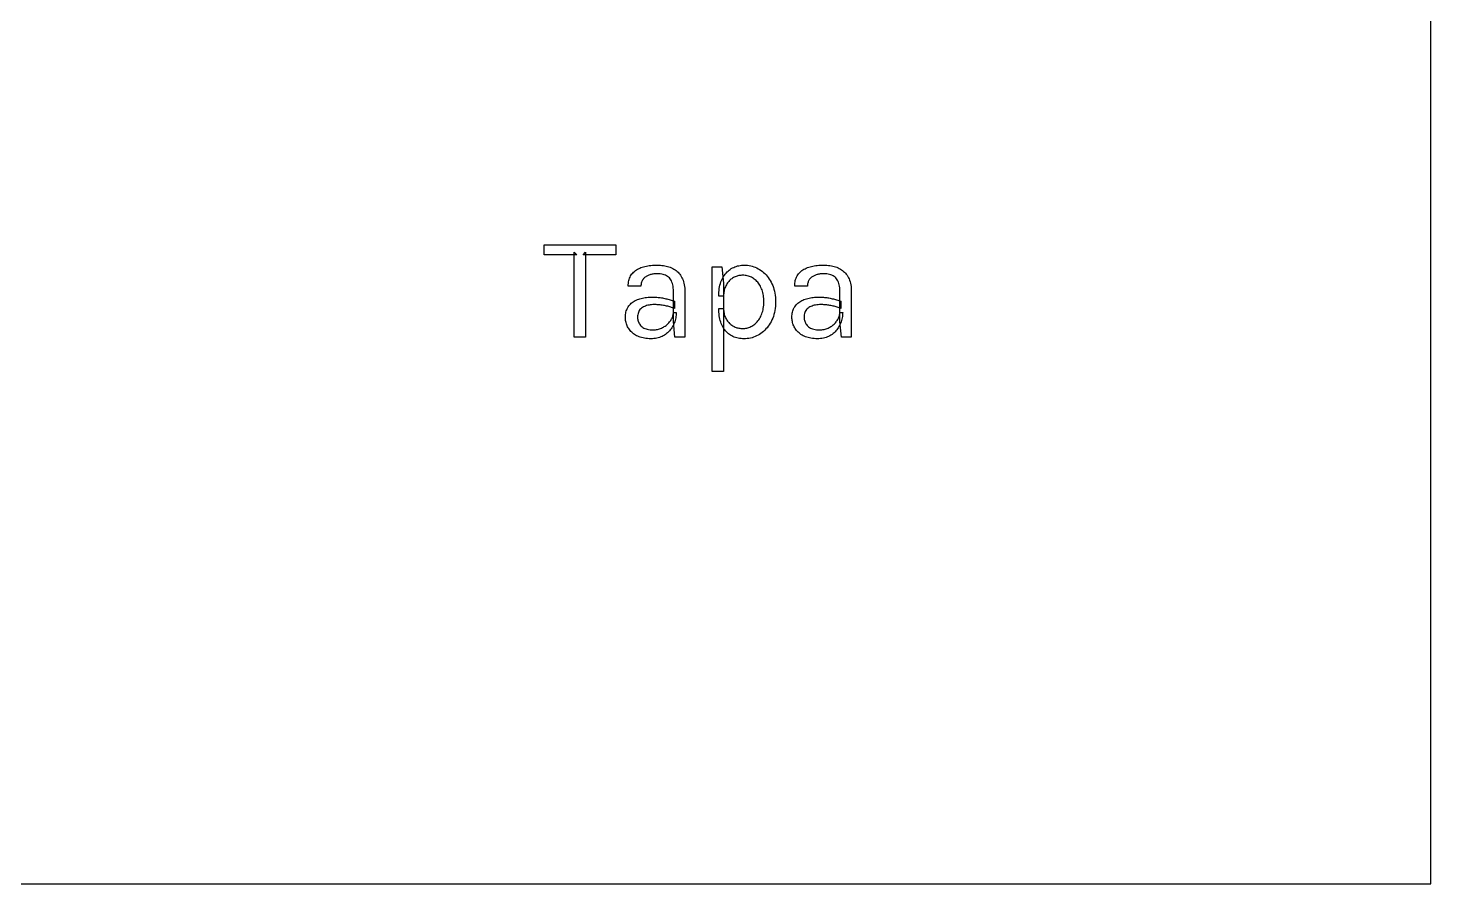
# Model space of a CAD drawing. Header units: millimetres. Extents: x 0 to 253, y 0 to 243.
# Drawn here: x 126.2 to 241, y 103 to 173 of the extents above; entities that cross this region are included whole.
import ezdxf

# ---------------------------------------------------------------- set-up
doc = ezdxf.new("R2010")
doc.units = ezdxf.units.MM
doc.layers.get('0').update_dxf_attribs({"linetype": 'CONTINUOUS'})

msp = doc.modelspace()

# ---------------------------------------------------------------- linework, layer by layer
for p, q in [((241, 103), (241, 197)), ((168.456, 154.464), (168.456, 155.268)), ((168.456, 155.268), (174.324, 155.268)), ((174.324, 155.268), (174.324, 154.464)), ((171.126, 154.464), (168.456, 154.464)), ((170.916, 147.732), (170.916, 154.68)), ((170.916, 154.68), (171.126, 154.464)), ((171.126, 154.464), (171.126, 154.464)), ((171.642, 154.464), (171.852, 154.68)), ((174.324, 154.464), (171.642, 154.464)), ((171.852, 154.68), (171.852, 147.732)), ((175.448, 152.545), (175.488, 152.639)), ((175.488, 152.639), (175.534, 152.727)), ((175.534, 152.727), (175.586, 152.81)), ((175.586, 152.81), (175.644, 152.889)), ((175.644, 152.889), (175.708, 152.963)), ((175.708, 152.963), (175.776, 153.033)), ((175.776, 153.033), (175.848, 153.099)), ((175.848, 153.099), (175.926, 153.16)), ((175.926, 153.16), (176.008, 153.218)), ((176.008, 153.218), (176.094, 153.271)), ((176.094, 153.271), (176.186, 153.32)), ((176.186, 153.32), (176.281, 153.364)), ((176.281, 153.364), (176.382, 153.405)), ((176.382, 153.405), (176.487, 153.441)), ((176.487, 153.441), (176.596, 153.473)), ((176.596, 153.473), (176.708, 153.503)), ((176.721, 152.624), (176.677, 152.587)), ((176.708, 153.503), (176.823, 153.528)), ((176.768, 152.659), (176.721, 152.624)), ((176.817, 152.691), (176.768, 152.659)), ((176.869, 152.721), (176.817, 152.691)), ((176.823, 153.528), (176.941, 153.55)), ((176.923, 152.748), (176.869, 152.721)), ((176.98, 152.773), (176.923, 152.748)), ((176.941, 153.55), (177.062, 153.569)), ((177.039, 152.796), (176.98, 152.773)), ((177.1, 152.817), (177.039, 152.796)), ((177.062, 153.569), (177.186, 153.585)), ((177.163, 152.835), (177.1, 152.817)), ((177.227, 152.851), (177.163, 152.835)), ((177.186, 153.585), (177.314, 153.597)), ((177.292, 152.865), (177.227, 152.851)), ((177.359, 152.877), (177.292, 152.865)), ((177.314, 153.597), (177.444, 153.605)), ((177.427, 152.887), (177.359, 152.877)), ((177.497, 152.894), (177.427, 152.887)), ((177.444, 153.605), (177.578, 153.61)), ((177.568, 152.9), (177.497, 152.894)), ((177.64, 152.903), (177.568, 152.9)), ((177.578, 153.61), (177.714, 153.612)), ((177.714, 152.904), (177.64, 152.903)), ((177.714, 153.612), (177.714, 153.612)), ((177.714, 153.612), (177.845, 153.61)), ((177.843, 152.901), (177.714, 152.904)), ((177.714, 152.904), (177.714, 152.904)), ((177.965, 152.89), (177.843, 152.901)), ((177.845, 153.61), (177.972, 153.603)), ((178.08, 152.873), (177.965, 152.89)), ((177.972, 153.603), (178.096, 153.592)), ((178.189, 152.85), (178.08, 152.873)), ((178.096, 153.592), (178.218, 153.576)), ((178.292, 152.819), (178.189, 152.85)), ((178.218, 153.576), (178.337, 153.556)), ((178.387, 152.782), (178.292, 152.819)), ((178.337, 153.556), (178.452, 153.532)), ((178.476, 152.738), (178.387, 152.782)), ((178.452, 153.532), (178.565, 153.503)), ((178.559, 152.687), (178.476, 152.738)), ((178.635, 152.629), (178.559, 152.687)), ((178.565, 153.503), (178.674, 153.47)), ((178.704, 152.565), (178.635, 152.629)), ((178.674, 153.47), (178.78, 153.432)), ((178.78, 153.432), (178.884, 153.39)), ((178.884, 153.39), (178.984, 153.343)), ((178.984, 153.343), (179.079, 153.291)), ((179.079, 153.291), (179.17, 153.233)), ((179.17, 153.233), (179.256, 153.171)), ((179.256, 153.171), (179.339, 153.103)), ((179.339, 153.103), (179.416, 153.03)), ((179.416, 153.03), (179.489, 152.951)), ((179.489, 152.951), (179.558, 152.868)), ((179.558, 152.868), (179.622, 152.779)), ((179.622, 152.779), (179.682, 152.685)), ((179.682, 152.685), (179.737, 152.585)), ((182.208, 144.912), (182.208, 153.468)), ((182.208, 153.468), (182.988, 153.468)), ((182.988, 153.468), (183.144, 152.124)), ((183.081, 152.58), (183.142, 152.685)), ((183.142, 152.685), (183.207, 152.784)), ((183.207, 152.784), (183.276, 152.878)), ((183.276, 152.878), (183.35, 152.966)), ((183.35, 152.966), (183.426, 153.049)), ((183.426, 153.049), (183.507, 153.126)), ((183.507, 153.126), (183.592, 153.198)), ((183.592, 153.198), (183.681, 153.264)), ((183.681, 153.264), (183.774, 153.324)), ((183.774, 153.324), (183.87, 153.379)), ((183.87, 153.379), (183.968, 153.428)), ((184.02, 152.624), (183.948, 152.586)), ((183.968, 153.428), (184.069, 153.471)), ((184.094, 152.657), (184.02, 152.624)), ((184.069, 153.471), (184.171, 153.508)), ((184.168, 152.687), (184.094, 152.657)), ((184.244, 152.713), (184.168, 152.687)), ((184.171, 153.508), (184.276, 153.54)), ((184.32, 152.734), (184.244, 152.713)), ((184.276, 153.54), (184.384, 153.566)), ((184.397, 152.752), (184.32, 152.734)), ((184.384, 153.566), (184.493, 153.586)), ((184.476, 152.766), (184.397, 152.752)), ((184.555, 152.776), (184.476, 152.766)), ((184.493, 153.586), (184.605, 153.6)), ((184.635, 152.782), (184.555, 152.776)), ((184.605, 153.6), (184.72, 153.609)), ((184.716, 152.784), (184.635, 152.782)), ((184.81, 152.781), (184.716, 152.784)), ((184.716, 152.784), (184.716, 152.784)), ((184.72, 153.609), (184.836, 153.612)), ((184.902, 152.774), (184.81, 152.781)), ((184.836, 153.612), (184.836, 153.612)), ((184.836, 153.612), (184.97, 153.608)), ((184.993, 152.761), (184.902, 152.774)), ((184.97, 153.608), (185.101, 153.598)), ((185.082, 152.743), (184.993, 152.761)), ((185.169, 152.72), (185.082, 152.743)), ((185.101, 153.598), (185.231, 153.58)), ((185.255, 152.691), (185.169, 152.72)), ((185.231, 153.58), (185.359, 153.554)), ((185.338, 152.658), (185.255, 152.691)), ((185.421, 152.619), (185.338, 152.658)), ((185.359, 153.554), (185.486, 153.522)), ((185.501, 152.575), (185.421, 152.619)), ((185.486, 153.522), (185.61, 153.482)), ((185.61, 153.482), (185.733, 153.436)), ((185.733, 153.436), (185.854, 153.382)), ((185.854, 153.382), (185.973, 153.32)), ((185.973, 153.32), (186.09, 153.252)), ((186.09, 153.252), (186.204, 153.177)), ((186.204, 153.177), (186.314, 153.096)), ((186.314, 153.096), (186.419, 153.008)), ((186.419, 153.008), (186.52, 152.914)), ((186.52, 152.914), (186.617, 152.814)), ((186.617, 152.814), (186.708, 152.708)), ((186.708, 152.708), (186.796, 152.595)), ((189.068, 152.545), (189.108, 152.639)), ((189.108, 152.639), (189.154, 152.727)), ((189.154, 152.727), (189.206, 152.81)), ((189.206, 152.81), (189.264, 152.889)), ((189.264, 152.889), (189.328, 152.963)), ((189.328, 152.963), (189.396, 153.033)), ((189.396, 153.033), (189.468, 153.099)), ((189.468, 153.099), (189.546, 153.16)), ((189.546, 153.16), (189.628, 153.218)), ((189.628, 153.218), (189.714, 153.271)), ((189.714, 153.271), (189.806, 153.32)), ((189.806, 153.32), (189.901, 153.364)), ((189.901, 153.364), (190.002, 153.405)), ((190.002, 153.405), (190.107, 153.441)), ((190.107, 153.441), (190.216, 153.473)), ((190.216, 153.473), (190.328, 153.503)), ((190.341, 152.624), (190.297, 152.587)), ((190.328, 153.503), (190.443, 153.528)), ((190.387, 152.659), (190.341, 152.624)), ((190.437, 152.691), (190.387, 152.659)), ((190.489, 152.721), (190.437, 152.691)), ((190.443, 153.528), (190.561, 153.55)), ((190.543, 152.748), (190.489, 152.721)), ((190.6, 152.773), (190.543, 152.748)), ((190.561, 153.55), (190.682, 153.569)), ((190.659, 152.796), (190.6, 152.773)), ((190.72, 152.817), (190.659, 152.796)), ((190.682, 153.569), (190.806, 153.585)), ((190.783, 152.835), (190.72, 152.817)), ((190.847, 152.851), (190.783, 152.835)), ((190.806, 153.585), (190.934, 153.597)), ((190.912, 152.865), (190.847, 152.851)), ((190.979, 152.877), (190.912, 152.865)), ((190.934, 153.597), (191.064, 153.605)), ((191.047, 152.887), (190.979, 152.877)), ((191.117, 152.894), (191.047, 152.887)), ((191.064, 153.605), (191.198, 153.61)), ((191.188, 152.9), (191.117, 152.894)), ((191.26, 152.903), (191.188, 152.9)), ((191.198, 153.61), (191.334, 153.612)), ((191.334, 152.904), (191.26, 152.903)), ((191.334, 153.612), (191.334, 153.612)), ((191.334, 153.612), (191.465, 153.61)), ((191.463, 152.901), (191.334, 152.904)), ((191.334, 152.904), (191.334, 152.904)), ((191.585, 152.89), (191.463, 152.901)), ((191.465, 153.61), (191.592, 153.603)), ((191.7, 152.873), (191.585, 152.89)), ((191.592, 153.603), (191.716, 153.592)), ((191.809, 152.85), (191.7, 152.873)), ((191.716, 153.592), (191.838, 153.576)), ((191.911, 152.819), (191.809, 152.85)), ((191.838, 153.576), (191.957, 153.556)), ((192.007, 152.782), (191.911, 152.819)), ((191.957, 153.556), (192.072, 153.532)), ((192.096, 152.738), (192.007, 152.782)), ((192.072, 153.532), (192.185, 153.503)), ((192.179, 152.687), (192.096, 152.738)), ((192.255, 152.629), (192.179, 152.687)), ((192.185, 153.503), (192.294, 153.47)), ((192.324, 152.565), (192.255, 152.629)), ((192.294, 153.47), (192.4, 153.432)), ((192.4, 153.432), (192.504, 153.39)), ((192.504, 153.39), (192.604, 153.343)), ((192.604, 153.343), (192.699, 153.291)), ((192.699, 153.291), (192.79, 153.233)), ((192.79, 153.233), (192.876, 153.171)), ((192.876, 153.171), (192.959, 153.103)), ((192.959, 153.103), (193.036, 153.03)), ((193.036, 153.03), (193.109, 152.951)), ((193.109, 152.951), (193.178, 152.868)), ((193.178, 152.868), (193.242, 152.779)), ((193.242, 152.779), (193.302, 152.685)), ((193.302, 152.685), (193.357, 152.585)), ((175.338, 151.884), (175.341, 152.006)), ((176.382, 151.884), (175.338, 151.884)), ((175.341, 152.006), (175.35, 152.124)), ((175.35, 152.124), (175.366, 152.237)), ((175.366, 152.237), (175.387, 152.344)), ((175.387, 152.344), (175.415, 152.447)), ((175.415, 152.447), (175.448, 152.545)), ((176.384, 151.954), (176.382, 151.884)), ((176.382, 151.884), (176.382, 151.884)), ((176.389, 152.02), (176.384, 151.954)), ((176.398, 152.085), (176.389, 152.02)), ((176.41, 152.147), (176.398, 152.085)), ((176.426, 152.206), (176.41, 152.147)), ((176.446, 152.262), (176.426, 152.206)), ((176.469, 152.316), (176.446, 152.262)), ((176.495, 152.368), (176.469, 152.316)), ((176.525, 152.417), (176.495, 152.368)), ((176.559, 152.463), (176.525, 152.417)), ((176.596, 152.507), (176.559, 152.463)), ((176.635, 152.548), (176.596, 152.507)), ((176.677, 152.587), (176.635, 152.548)), ((178.767, 152.493), (178.704, 152.565)), ((178.823, 152.412), (178.767, 152.493)), ((178.872, 152.322), (178.823, 152.412)), ((178.915, 152.224), (178.872, 152.322)), ((178.952, 152.117), (178.915, 152.224)), ((178.981, 152.002), (178.952, 152.117)), ((179.004, 151.877), (178.981, 152.002)), ((179.021, 151.744), (179.004, 151.877)), ((179.031, 151.602), (179.021, 151.744)), ((179.034, 151.452), (179.031, 151.602)), ((179.737, 152.585), (179.786, 152.48)), ((179.786, 152.48), (179.829, 152.369)), ((179.829, 152.369), (179.866, 152.252)), ((179.866, 152.252), (179.898, 152.129)), ((179.898, 152.129), (179.924, 152.001)), ((179.924, 152.001), (179.944, 151.866)), ((179.944, 151.866), (179.958, 151.726)), ((179.958, 151.726), (179.967, 151.58)), ((179.967, 151.58), (179.97, 151.428)), ((182.759, 151.391), (182.773, 151.544)), ((182.773, 151.544), (182.792, 151.692)), ((182.792, 151.692), (182.817, 151.835)), ((182.817, 151.835), (182.847, 151.973)), ((182.847, 151.973), (182.883, 152.105)), ((182.883, 152.105), (182.925, 152.232)), ((182.925, 152.232), (182.972, 152.353)), ((182.972, 152.353), (183.024, 152.469)), ((183.024, 152.469), (183.081, 152.58)), ((183.144, 152.124), (183.144, 144.912)), ((183.18, 151.486), (183.164, 151.387)), ((183.2, 151.582), (183.18, 151.486)), ((183.224, 151.674), (183.2, 151.582)), ((183.253, 151.762), (183.224, 151.674)), ((183.286, 151.848), (183.253, 151.762)), ((183.324, 151.929), (183.286, 151.848)), ((183.366, 152.007), (183.324, 151.929)), ((183.412, 152.081), (183.366, 152.007)), ((183.46, 152.152), (183.412, 152.081)), ((183.512, 152.219), (183.46, 152.152)), ((183.566, 152.283), (183.512, 152.219)), ((183.623, 152.342), (183.566, 152.283)), ((183.682, 152.398), (183.623, 152.342)), ((183.744, 152.451), (183.682, 152.398)), ((183.81, 152.499), (183.744, 152.451)), ((183.877, 152.545), (183.81, 152.499)), ((183.948, 152.586), (183.877, 152.545)), ((185.58, 152.526), (185.501, 152.575)), ((185.656, 152.472), (185.58, 152.526)), ((185.73, 152.414), (185.656, 152.472)), ((185.8, 152.351), (185.73, 152.414)), ((185.867, 152.283), (185.8, 152.351)), ((185.93, 152.211), (185.867, 152.283)), ((185.991, 152.134), (185.93, 152.211)), ((186.048, 152.053), (185.991, 152.134)), ((186.102, 151.967), (186.048, 152.053)), ((186.153, 151.877), (186.102, 151.967)), ((186.201, 151.782), (186.153, 151.877)), ((186.245, 151.683), (186.201, 151.782)), ((186.284, 151.58), (186.245, 151.683)), ((186.319, 151.473), (186.284, 151.58)), ((186.349, 151.362), (186.319, 151.473)), ((186.796, 152.595), (186.879, 152.476)), ((186.879, 152.476), (186.958, 152.351)), ((186.958, 152.351), (187.032, 152.22)), ((187.032, 152.22), (187.1, 152.083)), ((187.1, 152.083), (187.162, 151.941)), ((187.162, 151.941), (187.216, 151.793)), ((187.216, 151.793), (187.262, 151.64)), ((187.262, 151.64), (187.302, 151.482)), ((187.302, 151.482), (187.334, 151.319)), ((188.958, 151.884), (188.961, 152.006)), ((190.002, 151.884), (188.958, 151.884)), ((188.961, 152.006), (188.97, 152.124)), ((188.97, 152.124), (188.986, 152.237)), ((188.986, 152.237), (189.007, 152.344)), ((189.007, 152.344), (189.035, 152.447)), ((189.035, 152.447), (189.068, 152.545)), ((190.004, 151.954), (190.002, 151.884)), ((190.002, 151.884), (190.002, 151.884)), ((190.009, 152.02), (190.004, 151.954)), ((190.018, 152.085), (190.009, 152.02)), ((190.03, 152.147), (190.018, 152.085)), ((190.046, 152.206), (190.03, 152.147)), ((190.066, 152.262), (190.046, 152.206)), ((190.089, 152.316), (190.066, 152.262)), ((190.115, 152.368), (190.089, 152.316)), ((190.145, 152.417), (190.115, 152.368)), ((190.179, 152.463), (190.145, 152.417)), ((190.216, 152.507), (190.179, 152.463)), ((190.255, 152.548), (190.216, 152.507)), ((190.297, 152.587), (190.255, 152.548)), ((192.387, 152.493), (192.324, 152.565)), ((192.443, 152.412), (192.387, 152.493)), ((192.492, 152.322), (192.443, 152.412)), ((192.535, 152.224), (192.492, 152.322)), ((192.572, 152.117), (192.535, 152.224)), ((192.601, 152.002), (192.572, 152.117)), ((192.624, 151.877), (192.601, 152.002)), ((192.641, 151.744), (192.624, 151.877)), ((192.651, 151.602), (192.641, 151.744)), ((192.654, 151.452), (192.651, 151.602)), ((193.357, 152.585), (193.406, 152.48)), ((193.406, 152.48), (193.449, 152.369)), ((193.449, 152.369), (193.486, 152.252)), ((193.486, 152.252), (193.518, 152.129)), ((193.518, 152.129), (193.544, 152.001)), ((193.544, 152.001), (193.564, 151.866)), ((193.564, 151.866), (193.578, 151.726)), ((193.578, 151.726), (193.587, 151.58)), ((193.587, 151.58), (193.59, 151.428)), ((175.401, 150.288), (175.461, 150.359)), ((175.461, 150.359), (175.526, 150.427)), ((175.526, 150.427), (175.595, 150.49)), ((175.595, 150.49), (175.668, 150.55)), ((175.668, 150.55), (175.745, 150.605)), ((175.745, 150.605), (175.827, 150.657)), ((175.827, 150.657), (175.913, 150.705)), ((175.913, 150.705), (176.003, 150.749)), ((176.003, 150.749), (176.097, 150.789)), ((176.097, 150.789), (176.196, 150.825)), ((176.196, 150.825), (176.298, 150.857)), ((176.298, 150.857), (176.403, 150.887)), ((176.403, 150.887), (176.51, 150.912)), ((176.51, 150.912), (176.619, 150.934)), ((176.619, 150.934), (176.732, 150.953)), ((176.732, 150.953), (176.846, 150.969)), ((176.846, 150.969), (176.963, 150.981)), ((176.943, 150.325), (176.848, 150.299)), ((177.042, 150.346), (176.943, 150.325)), ((176.963, 150.981), (177.083, 150.989)), ((177.145, 150.363), (177.042, 150.346)), ((177.083, 150.989), (177.205, 150.994)), ((177.251, 150.375), (177.145, 150.363)), ((177.205, 150.994), (177.33, 150.996)), ((177.361, 150.382), (177.251, 150.375)), ((177.33, 150.996), (177.33, 150.996)), ((177.33, 150.996), (177.42, 150.995)), ((177.474, 150.384), (177.361, 150.382)), ((177.42, 150.995), (177.51, 150.992)), ((177.55, 150.383), (177.474, 150.384)), ((177.474, 150.384), (177.474, 150.384)), ((177.51, 150.992), (177.6, 150.988)), ((177.628, 150.381), (177.55, 150.383)), ((177.6, 150.988), (177.69, 150.982)), ((177.708, 150.376), (177.628, 150.381)), ((177.69, 150.982), (177.781, 150.974)), ((177.788, 150.371), (177.708, 150.376)), ((177.781, 150.974), (177.871, 150.964)), ((177.871, 150.363), (177.788, 150.371)), ((177.871, 150.964), (177.961, 150.952)), ((177.955, 150.354), (177.871, 150.363)), ((178.04, 150.343), (177.955, 150.354)), ((177.961, 150.952), (178.052, 150.938)), ((178.127, 150.33), (178.04, 150.343)), ((178.052, 150.938), (178.142, 150.923)), ((178.215, 150.316), (178.127, 150.33)), ((178.142, 150.923), (178.233, 150.906)), ((178.233, 150.906), (178.323, 150.887)), ((178.323, 150.887), (178.413, 150.867)), ((178.413, 150.867), (178.503, 150.846)), ((178.503, 150.846), (178.592, 150.823)), ((178.592, 150.823), (178.681, 150.799)), ((178.681, 150.799), (178.769, 150.774)), ((178.769, 150.774), (178.857, 150.748)), ((178.857, 150.748), (178.944, 150.72)), ((178.944, 150.72), (179.031, 150.691)), ((179.031, 150.691), (179.118, 150.66)), ((179.034, 148.992), (179.034, 151.452)), ((179.118, 150.66), (179.118, 150.66)), ((179.118, 150.66), (179.118, 150.072)), ((179.97, 151.428), (179.97, 151.428)), ((179.97, 151.428), (179.97, 147.732)), ((182.748, 151.068), (182.751, 151.232)), ((183.144, 151.068), (182.748, 151.068)), ((182.751, 151.232), (182.759, 151.391)), ((183.146, 151.178), (183.144, 151.068)), ((183.144, 151.068), (183.144, 151.068)), ((183.153, 151.284), (183.146, 151.178)), ((183.164, 151.387), (183.153, 151.284)), ((186.374, 151.246), (186.349, 151.362)), ((186.395, 151.128), (186.374, 151.246)), ((186.411, 151.005), (186.395, 151.128)), ((186.409, 150.204), (186.422, 150.336)), ((186.423, 150.878), (186.411, 151.005)), ((186.422, 150.336), (186.429, 150.471)), ((186.43, 150.747), (186.423, 150.878)), ((186.429, 150.471), (186.432, 150.612)), ((186.432, 150.612), (186.43, 150.747)), ((186.432, 150.612), (186.432, 150.612)), ((187.334, 151.319), (187.36, 151.15)), ((187.36, 151.15), (187.378, 150.976)), ((187.388, 150.425), (187.377, 150.244)), ((187.378, 150.976), (187.388, 150.797)), ((187.388, 150.797), (187.392, 150.612)), ((187.392, 150.612), (187.388, 150.425)), ((187.392, 150.612), (187.392, 150.612)), ((189.021, 150.288), (189.081, 150.359)), ((189.081, 150.359), (189.146, 150.427)), ((189.146, 150.427), (189.215, 150.49)), ((189.215, 150.49), (189.288, 150.55)), ((189.288, 150.55), (189.365, 150.605)), ((189.365, 150.605), (189.447, 150.657)), ((189.447, 150.657), (189.533, 150.705)), ((189.533, 150.705), (189.623, 150.749)), ((189.623, 150.749), (189.717, 150.789)), ((189.717, 150.789), (189.816, 150.825)), ((189.816, 150.825), (189.918, 150.857)), ((189.918, 150.857), (190.023, 150.887)), ((190.023, 150.887), (190.13, 150.912)), ((190.13, 150.912), (190.239, 150.934)), ((190.239, 150.934), (190.351, 150.953)), ((190.351, 150.953), (190.466, 150.969)), ((190.466, 150.969), (190.583, 150.981)), ((190.563, 150.325), (190.468, 150.299)), ((190.662, 150.346), (190.563, 150.325)), ((190.583, 150.981), (190.703, 150.989)), ((190.765, 150.363), (190.662, 150.346)), ((190.703, 150.989), (190.825, 150.994)), ((190.871, 150.375), (190.765, 150.363)), ((190.825, 150.994), (190.95, 150.996)), ((190.981, 150.382), (190.871, 150.375)), ((190.95, 150.996), (190.95, 150.996)), ((190.95, 150.996), (191.04, 150.995)), ((191.094, 150.384), (190.981, 150.382)), ((191.04, 150.995), (191.13, 150.992)), ((191.17, 150.383), (191.094, 150.384)), ((191.094, 150.384), (191.094, 150.384)), ((191.13, 150.992), (191.22, 150.988)), ((191.248, 150.381), (191.17, 150.383)), ((191.22, 150.988), (191.31, 150.982)), ((191.328, 150.376), (191.248, 150.381)), ((191.31, 150.982), (191.401, 150.974)), ((191.408, 150.371), (191.328, 150.376)), ((191.401, 150.974), (191.491, 150.964)), ((191.491, 150.363), (191.408, 150.371)), ((191.491, 150.964), (191.581, 150.952)), ((191.575, 150.354), (191.491, 150.363)), ((191.66, 150.343), (191.575, 150.354)), ((191.581, 150.952), (191.672, 150.938)), ((191.747, 150.33), (191.66, 150.343)), ((191.672, 150.938), (191.762, 150.923)), ((191.835, 150.316), (191.747, 150.33)), ((191.762, 150.923), (191.853, 150.906)), ((191.853, 150.906), (191.943, 150.887)), ((191.943, 150.887), (192.033, 150.867)), ((192.033, 150.867), (192.123, 150.846)), ((192.123, 150.846), (192.212, 150.823)), ((192.212, 150.823), (192.301, 150.799)), ((192.301, 150.799), (192.389, 150.774)), ((192.389, 150.774), (192.477, 150.748)), ((192.477, 150.748), (192.564, 150.72)), ((192.564, 150.72), (192.651, 150.691)), ((192.651, 150.691), (192.738, 150.66)), ((192.654, 148.992), (192.654, 151.452)), ((192.738, 150.66), (192.738, 150.66)), ((192.738, 150.66), (192.738, 150.072)), ((193.59, 151.428), (193.59, 151.428)), ((193.59, 151.428), (193.59, 147.732)), ((175.11, 149.34), (175.113, 149.454)), ((175.112, 149.252), (175.11, 149.34)), ((175.11, 149.34), (175.11, 149.34)), ((175.119, 149.164), (175.112, 149.252)), ((175.113, 149.454), (175.122, 149.564)), ((175.122, 149.564), (175.136, 149.67)), ((175.136, 149.67), (175.157, 149.771)), ((175.157, 149.771), (175.183, 149.868)), ((175.183, 149.868), (175.215, 149.961)), ((175.215, 149.961), (175.253, 150.049)), ((175.253, 150.049), (175.296, 150.133)), ((175.296, 150.133), (175.346, 150.213)), ((175.346, 150.213), (175.401, 150.288)), ((176.11, 149.451), (176.106, 149.34)), ((176.106, 149.34), (176.106, 149.34)), ((176.106, 149.34), (176.109, 149.257)), ((176.109, 149.257), (176.118, 149.177)), ((176.122, 149.555), (176.11, 149.451)), ((176.118, 149.177), (176.133, 149.099)), ((176.142, 149.652), (176.122, 149.555)), ((176.169, 149.743), (176.142, 149.652)), ((176.205, 149.827), (176.169, 149.743)), ((176.249, 149.904), (176.205, 149.827)), ((176.3, 149.975), (176.249, 149.904)), ((176.359, 150.039), (176.3, 149.975)), ((176.427, 150.096), (176.359, 150.039)), ((176.502, 150.147), (176.427, 150.096)), ((176.583, 150.192), (176.502, 150.147)), ((176.668, 150.232), (176.583, 150.192)), ((176.756, 150.268), (176.668, 150.232)), ((176.848, 150.299), (176.756, 150.268)), ((178.305, 150.3), (178.215, 150.316)), ((178.395, 150.283), (178.305, 150.3)), ((178.482, 150.264), (178.395, 150.283)), ((178.568, 150.244), (178.482, 150.264)), ((178.653, 150.223), (178.568, 150.244)), ((178.735, 150.201), (178.653, 150.223)), ((178.815, 150.178), (178.735, 150.201)), ((178.894, 150.153), (178.815, 150.178)), ((178.857, 149.154), (178.894, 149.22)), ((178.97, 150.127), (178.894, 150.153)), ((178.894, 149.22), (178.927, 149.286)), ((178.927, 149.286), (178.955, 149.352)), ((178.955, 149.352), (178.979, 149.418)), ((179.045, 150.1), (178.97, 150.127)), ((178.979, 149.418), (178.999, 149.484)), ((178.999, 149.484), (179.014, 149.55)), ((179.014, 149.55), (179.025, 149.616)), ((179.025, 149.616), (179.032, 149.682)), ((179.032, 149.682), (179.034, 149.748)), ((179.034, 149.748), (179.034, 149.748)), ((179.034, 149.748), (179.262, 149.748)), ((179.118, 150.072), (179.045, 150.1)), ((179.2, 149.193), (179.172, 149.087)), ((179.222, 149.301), (179.2, 149.193)), ((179.24, 149.41), (179.222, 149.301)), ((179.252, 149.521), (179.24, 149.41)), ((179.26, 149.634), (179.252, 149.521)), ((179.262, 149.748), (179.26, 149.634)), ((182.751, 149.915), (182.748, 150.072)), ((182.748, 150.072), (182.748, 150.072)), ((182.748, 150.072), (183.144, 150.072)), ((182.758, 149.763), (182.751, 149.915)), ((182.771, 149.615), (182.758, 149.763)), ((182.788, 149.472), (182.771, 149.615)), ((182.811, 149.335), (182.788, 149.472)), ((182.839, 149.202), (182.811, 149.335)), ((182.871, 149.074), (182.839, 149.202)), ((183.144, 150.072), (183.146, 149.967)), ((183.146, 149.967), (183.153, 149.865)), ((183.153, 149.865), (183.164, 149.767)), ((183.164, 149.767), (183.18, 149.672)), ((183.18, 149.672), (183.2, 149.58)), ((183.2, 149.58), (183.224, 149.492)), ((183.224, 149.492), (183.253, 149.407)), ((183.253, 149.407), (183.286, 149.325)), ((183.286, 149.325), (183.324, 149.247)), ((183.324, 149.247), (183.366, 149.172)), ((186.016, 149.142), (186.073, 149.227)), ((186.073, 149.227), (186.128, 149.317)), ((186.128, 149.317), (186.18, 149.412)), ((186.18, 149.412), (186.228, 149.511)), ((186.228, 149.511), (186.271, 149.616)), ((186.271, 149.616), (186.309, 149.724)), ((186.309, 149.724), (186.341, 149.837)), ((186.341, 149.837), (186.369, 149.955)), ((186.369, 149.955), (186.392, 150.077)), ((186.392, 150.077), (186.409, 150.204)), ((187.16, 149.268), (187.098, 149.124)), ((187.214, 149.417), (187.16, 149.268)), ((187.261, 149.572), (187.214, 149.417)), ((187.301, 149.732), (187.261, 149.572)), ((187.334, 149.897), (187.301, 149.732)), ((187.359, 150.067), (187.334, 149.897)), ((187.377, 150.244), (187.359, 150.067)), ((188.73, 149.34), (188.733, 149.454)), ((188.732, 149.252), (188.73, 149.34)), ((188.73, 149.34), (188.73, 149.34)), ((188.739, 149.164), (188.732, 149.252)), ((188.733, 149.454), (188.742, 149.564)), ((188.742, 149.564), (188.756, 149.67)), ((188.756, 149.67), (188.777, 149.771)), ((188.777, 149.771), (188.803, 149.868)), ((188.803, 149.868), (188.835, 149.961)), ((188.835, 149.961), (188.873, 150.049)), ((188.873, 150.049), (188.916, 150.133)), ((188.916, 150.133), (188.966, 150.213)), ((188.966, 150.213), (189.021, 150.288)), ((189.73, 149.451), (189.726, 149.34)), ((189.726, 149.34), (189.726, 149.34)), ((189.726, 149.34), (189.729, 149.257)), ((189.729, 149.257), (189.738, 149.177)), ((189.742, 149.555), (189.73, 149.451)), ((189.738, 149.177), (189.753, 149.099)), ((189.762, 149.652), (189.742, 149.555)), ((189.789, 149.743), (189.762, 149.652)), ((189.825, 149.827), (189.789, 149.743)), ((189.869, 149.904), (189.825, 149.827)), ((189.92, 149.975), (189.869, 149.904)), ((189.979, 150.039), (189.92, 149.975)), ((190.047, 150.096), (189.979, 150.039)), ((190.122, 150.147), (190.047, 150.096)), ((190.203, 150.192), (190.122, 150.147)), ((190.288, 150.232), (190.203, 150.192)), ((190.376, 150.268), (190.288, 150.232)), ((190.468, 150.299), (190.376, 150.268)), ((191.925, 150.3), (191.835, 150.316)), ((192.015, 150.283), (191.925, 150.3)), ((192.102, 150.264), (192.015, 150.283)), ((192.188, 150.244), (192.102, 150.264)), ((192.273, 150.223), (192.188, 150.244)), ((192.355, 150.201), (192.273, 150.223)), ((192.435, 150.178), (192.355, 150.201)), ((192.514, 150.153), (192.435, 150.178)), ((192.477, 149.154), (192.514, 149.22)), ((192.59, 150.127), (192.514, 150.153)), ((192.514, 149.22), (192.547, 149.286)), ((192.547, 149.286), (192.575, 149.352)), ((192.575, 149.352), (192.599, 149.418)), ((192.665, 150.1), (192.59, 150.127)), ((192.599, 149.418), (192.619, 149.484)), ((192.619, 149.484), (192.634, 149.55)), ((192.634, 149.55), (192.645, 149.616)), ((192.645, 149.616), (192.652, 149.682)), ((192.652, 149.682), (192.654, 149.748)), ((192.654, 149.748), (192.654, 149.748)), ((192.654, 149.748), (192.882, 149.748)), ((192.738, 150.072), (192.665, 150.1)), ((192.82, 149.193), (192.792, 149.087)), ((192.842, 149.301), (192.82, 149.193)), ((192.86, 149.41), (192.842, 149.301)), ((192.872, 149.521), (192.86, 149.41)), ((192.88, 149.634), (192.872, 149.521)), ((192.882, 149.748), (192.88, 149.634)), ((175.131, 149.077), (175.119, 149.164)), ((175.146, 148.992), (175.131, 149.077)), ((175.167, 148.906), (175.146, 148.992)), ((175.192, 148.822), (175.167, 148.906)), ((175.222, 148.739), (175.192, 148.822)), ((175.256, 148.656), (175.222, 148.739)), ((175.295, 148.575), (175.256, 148.656)), ((175.338, 148.494), (175.295, 148.575)), ((175.386, 148.415), (175.338, 148.494)), ((175.439, 148.339), (175.386, 148.415)), ((175.496, 148.266), (175.439, 148.339)), ((175.558, 148.196), (175.496, 148.266)), ((175.625, 148.13), (175.558, 148.196)), ((175.696, 148.066), (175.625, 148.13)), ((175.772, 148.005), (175.696, 148.066)), ((176.133, 149.099), (176.154, 149.023)), ((176.154, 149.023), (176.182, 148.95)), ((176.182, 148.95), (176.215, 148.879)), ((176.215, 148.879), (176.254, 148.811)), ((176.254, 148.811), (176.3, 148.745)), ((176.3, 148.745), (176.351, 148.681)), ((176.351, 148.681), (176.409, 148.62)), ((176.409, 148.62), (176.473, 148.563)), ((176.473, 148.563), (176.545, 148.512)), ((176.545, 148.512), (176.623, 148.467)), ((176.623, 148.467), (176.709, 148.428)), ((176.709, 148.428), (176.803, 148.395)), ((176.803, 148.395), (176.903, 148.368)), ((176.903, 148.368), (177.011, 148.347)), ((177.011, 148.347), (177.126, 148.332)), ((177.126, 148.332), (177.248, 148.323)), ((177.248, 148.323), (177.378, 148.32)), ((177.378, 148.32), (177.471, 148.322)), ((177.378, 148.32), (177.378, 148.32)), ((177.471, 148.322), (177.561, 148.329)), ((177.561, 148.329), (177.65, 148.34)), ((177.65, 148.34), (177.738, 148.355)), ((177.738, 148.355), (177.823, 148.375)), ((177.823, 148.375), (177.906, 148.399)), ((177.906, 148.399), (177.988, 148.427)), ((177.988, 148.427), (178.067, 148.46)), ((178.067, 148.46), (178.145, 148.497)), ((178.145, 148.497), (178.221, 148.539)), ((178.221, 148.539), (178.294, 148.584)), ((178.294, 148.584), (178.365, 148.631)), ((178.365, 148.631), (178.432, 148.68)), ((178.432, 148.68), (178.496, 148.732)), ((178.56, 148.085), (178.478, 148.016)), ((178.496, 148.732), (178.557, 148.786)), ((178.557, 148.786), (178.615, 148.842)), ((178.638, 148.159), (178.56, 148.085)), ((178.615, 148.842), (178.67, 148.9)), ((178.711, 148.236), (178.638, 148.159)), ((178.67, 148.9), (178.721, 148.96)), ((178.78, 148.317), (178.711, 148.236)), ((178.721, 148.96), (178.77, 149.023)), ((178.77, 149.023), (178.815, 149.088)), ((178.844, 148.402), (178.78, 148.317)), ((178.815, 149.088), (178.857, 149.154)), ((178.905, 148.491), (178.844, 148.402)), ((178.961, 148.584), (178.905, 148.491)), ((179.013, 148.68), (178.961, 148.584)), ((179.06, 148.779), (179.013, 148.68)), ((179.154, 147.732), (179.034, 148.992)), ((179.103, 148.88), (179.06, 148.779)), ((179.14, 148.983), (179.103, 148.88)), ((179.172, 149.087), (179.14, 148.983)), ((182.909, 148.951), (182.871, 149.074)), ((182.952, 148.832), (182.909, 148.951)), ((183, 148.719), (182.952, 148.832)), ((183.053, 148.611), (183, 148.719)), ((183.109, 148.508), (183.053, 148.611)), ((183.17, 148.41), (183.109, 148.508)), ((183.236, 148.318), (183.17, 148.41)), ((183.305, 148.231), (183.236, 148.318)), ((183.379, 148.149), (183.305, 148.231)), ((183.366, 149.172), (183.412, 149.101)), ((183.457, 148.073), (183.379, 148.149)), ((183.412, 149.101), (183.46, 149.033)), ((183.54, 148.002), (183.457, 148.073)), ((183.46, 149.033), (183.511, 148.968)), ((183.511, 148.968), (183.565, 148.908)), ((183.565, 148.908), (183.622, 148.85)), ((183.622, 148.85), (183.681, 148.797)), ((183.681, 148.797), (183.743, 148.746)), ((183.743, 148.746), (183.808, 148.7)), ((183.808, 148.7), (183.875, 148.657)), ((183.875, 148.657), (183.945, 148.617)), ((183.945, 148.617), (184.017, 148.581)), ((184.017, 148.581), (184.09, 148.549)), ((184.09, 148.549), (184.163, 148.521)), ((184.163, 148.521), (184.238, 148.496)), ((184.238, 148.496), (184.313, 148.475)), ((184.313, 148.475), (184.39, 148.458)), ((184.39, 148.458), (184.467, 148.445)), ((184.467, 148.445), (184.545, 148.436)), ((184.545, 148.436), (184.624, 148.43)), ((184.624, 148.43), (184.704, 148.428)), ((184.704, 148.428), (184.79, 148.43)), ((184.704, 148.428), (184.704, 148.428)), ((184.79, 148.43), (184.875, 148.438)), ((184.875, 148.438), (184.96, 148.45)), ((184.96, 148.45), (185.044, 148.468)), ((185.044, 148.468), (185.127, 148.49)), ((185.127, 148.49), (185.209, 148.518)), ((185.209, 148.518), (185.291, 148.55)), ((185.291, 148.55), (185.372, 148.587)), ((185.372, 148.587), (185.452, 148.63)), ((185.452, 148.63), (185.532, 148.677)), ((185.532, 148.677), (185.61, 148.729)), ((185.61, 148.729), (185.685, 148.786)), ((185.685, 148.786), (185.757, 148.848)), ((185.757, 148.848), (185.826, 148.914)), ((185.826, 148.914), (185.892, 148.985)), ((185.892, 148.985), (185.955, 149.061)), ((185.955, 149.061), (186.016, 149.142)), ((186.304, 148.105), (186.193, 148.023)), ((186.411, 148.193), (186.304, 148.105)), ((186.512, 148.287), (186.411, 148.193)), ((186.61, 148.387), (186.512, 148.287)), ((186.703, 148.494), (186.61, 148.387)), ((186.791, 148.608), (186.703, 148.494)), ((186.875, 148.728), (186.791, 148.608)), ((186.954, 148.854), (186.875, 148.728)), ((187.029, 148.986), (186.954, 148.854)), ((187.098, 149.124), (187.029, 148.986)), ((188.751, 149.077), (188.739, 149.164)), ((188.766, 148.992), (188.751, 149.077)), ((188.787, 148.906), (188.766, 148.992)), ((188.812, 148.822), (188.787, 148.906)), ((188.842, 148.739), (188.812, 148.822)), ((188.876, 148.656), (188.842, 148.739)), ((188.915, 148.575), (188.876, 148.656)), ((188.958, 148.494), (188.915, 148.575)), ((189.006, 148.415), (188.958, 148.494)), ((189.059, 148.339), (189.006, 148.415)), ((189.116, 148.266), (189.059, 148.339)), ((189.178, 148.196), (189.116, 148.266)), ((189.244, 148.13), (189.178, 148.196)), ((189.316, 148.066), (189.244, 148.13)), ((189.392, 148.005), (189.316, 148.066)), ((189.753, 149.099), (189.774, 149.023)), ((189.774, 149.023), (189.802, 148.95)), ((189.802, 148.95), (189.835, 148.879)), ((189.835, 148.879), (189.874, 148.811)), ((189.874, 148.811), (189.92, 148.745)), ((189.92, 148.745), (189.971, 148.681)), ((189.971, 148.681), (190.029, 148.62)), ((190.029, 148.62), (190.093, 148.563)), ((190.093, 148.563), (190.165, 148.512)), ((190.165, 148.512), (190.243, 148.467)), ((190.243, 148.467), (190.329, 148.428)), ((190.329, 148.428), (190.423, 148.395)), ((190.423, 148.395), (190.523, 148.368)), ((190.523, 148.368), (190.631, 148.347)), ((190.631, 148.347), (190.746, 148.332)), ((190.746, 148.332), (190.868, 148.323)), ((190.868, 148.323), (190.998, 148.32)), ((190.998, 148.32), (191.091, 148.322)), ((190.998, 148.32), (190.998, 148.32)), ((191.091, 148.322), (191.181, 148.329)), ((191.181, 148.329), (191.27, 148.34)), ((191.27, 148.34), (191.358, 148.355)), ((191.358, 148.355), (191.443, 148.375)), ((191.443, 148.375), (191.526, 148.399)), ((191.526, 148.399), (191.608, 148.427)), ((191.608, 148.427), (191.687, 148.46)), ((191.687, 148.46), (191.765, 148.497)), ((191.765, 148.497), (191.841, 148.539)), ((191.841, 148.539), (191.914, 148.584)), ((191.914, 148.584), (191.985, 148.631)), ((191.985, 148.631), (192.052, 148.68)), ((192.052, 148.68), (192.116, 148.732)), ((192.18, 148.085), (192.098, 148.016)), ((192.116, 148.732), (192.177, 148.786)), ((192.177, 148.786), (192.235, 148.842)), ((192.258, 148.159), (192.18, 148.085)), ((192.235, 148.842), (192.29, 148.9)), ((192.331, 148.236), (192.258, 148.159)), ((192.29, 148.9), (192.341, 148.96)), ((192.4, 148.317), (192.331, 148.236)), ((192.341, 148.96), (192.39, 149.023)), ((192.39, 149.023), (192.435, 149.088)), ((192.464, 148.402), (192.4, 148.317)), ((192.435, 149.088), (192.477, 149.154)), ((192.525, 148.491), (192.464, 148.402)), ((192.581, 148.584), (192.525, 148.491)), ((192.633, 148.68), (192.581, 148.584)), ((192.68, 148.779), (192.633, 148.68)), ((192.774, 147.732), (192.654, 148.992)), ((192.723, 148.88), (192.68, 148.779)), ((192.76, 148.983), (192.723, 148.88)), ((192.792, 149.087), (192.76, 148.983)), ((171.852, 147.732), (170.916, 147.732)), ((175.853, 147.947), (175.772, 148.005)), ((175.938, 147.892), (175.853, 147.947)), ((176.028, 147.84), (175.938, 147.892)), ((176.123, 147.792), (176.028, 147.84)), ((176.223, 147.749), (176.123, 147.792)), ((176.327, 147.711), (176.223, 147.749)), ((176.437, 147.679), (176.327, 147.711)), ((176.552, 147.651), (176.437, 147.679)), ((176.671, 147.628), (176.552, 147.651)), ((176.795, 147.611), (176.671, 147.628)), ((176.925, 147.598), (176.795, 147.611)), ((177.059, 147.591), (176.925, 147.598)), ((177.198, 147.588), (177.059, 147.591)), ((177.325, 147.591), (177.198, 147.588)), ((177.198, 147.588), (177.198, 147.588)), ((177.198, 147.588), (177.198, 147.588)), ((177.448, 147.6), (177.325, 147.591)), ((177.567, 147.615), (177.448, 147.6)), ((177.683, 147.636), (177.567, 147.615)), ((177.795, 147.663), (177.683, 147.636)), ((177.904, 147.696), (177.795, 147.663)), ((178.009, 147.735), (177.904, 147.696)), ((178.11, 147.78), (178.009, 147.735)), ((178.208, 147.831), (178.11, 147.78)), ((178.302, 147.888), (178.208, 147.831)), ((178.392, 147.95), (178.302, 147.888)), ((178.478, 148.016), (178.392, 147.95)), ((179.97, 147.732), (179.154, 147.732)), ((179.97, 147.732), (179.97, 147.732)), ((183.626, 147.936), (183.54, 148.002)), ((183.717, 147.876), (183.626, 147.936)), ((183.812, 147.821), (183.717, 147.876)), ((183.91, 147.772), (183.812, 147.821)), ((184.011, 147.729), (183.91, 147.772)), ((184.115, 147.692), (184.011, 147.729)), ((184.223, 147.66), (184.115, 147.692)), ((184.334, 147.634), (184.223, 147.66)), ((184.449, 147.614), (184.334, 147.634)), ((184.567, 147.6), (184.449, 147.614)), ((184.688, 147.591), (184.567, 147.6)), ((184.812, 147.588), (184.688, 147.591)), ((184.947, 147.592), (184.812, 147.588)), ((184.812, 147.588), (184.812, 147.588)), ((184.812, 147.588), (184.812, 147.588)), ((185.08, 147.602), (184.947, 147.592)), ((185.211, 147.62), (185.08, 147.602)), ((185.34, 147.646), (185.211, 147.62)), ((185.468, 147.678), (185.34, 147.646)), ((185.593, 147.718), (185.468, 147.678)), ((185.717, 147.764), (185.593, 147.718)), ((185.839, 147.818), (185.717, 147.764)), ((185.959, 147.88), (185.839, 147.818)), ((186.078, 147.948), (185.959, 147.88)), ((186.193, 148.023), (186.078, 147.948)), ((189.473, 147.947), (189.392, 148.005)), ((189.558, 147.892), (189.473, 147.947)), ((189.648, 147.84), (189.558, 147.892)), ((189.743, 147.792), (189.648, 147.84)), ((189.843, 147.749), (189.743, 147.792)), ((189.947, 147.711), (189.843, 147.749)), ((190.057, 147.679), (189.947, 147.711)), ((190.172, 147.651), (190.057, 147.679)), ((190.291, 147.628), (190.172, 147.651)), ((190.415, 147.611), (190.291, 147.628)), ((190.545, 147.598), (190.415, 147.611)), ((190.679, 147.591), (190.545, 147.598)), ((190.818, 147.588), (190.679, 147.591)), ((190.945, 147.591), (190.818, 147.588)), ((190.818, 147.588), (190.818, 147.588)), ((190.818, 147.588), (190.818, 147.588)), ((191.068, 147.6), (190.945, 147.591)), ((191.187, 147.615), (191.068, 147.6)), ((191.303, 147.636), (191.187, 147.615)), ((191.415, 147.663), (191.303, 147.636)), ((191.524, 147.696), (191.415, 147.663)), ((191.629, 147.735), (191.524, 147.696)), ((191.73, 147.78), (191.629, 147.735)), ((191.828, 147.831), (191.73, 147.78)), ((191.922, 147.888), (191.828, 147.831)), ((192.012, 147.95), (191.922, 147.888)), ((192.098, 148.016), (192.012, 147.95)), ((193.59, 147.732), (192.774, 147.732)), ((193.59, 147.732), (193.59, 147.732)), ((183.144, 144.912), (182.208, 144.912)), ((183.144, 144.912), (183.144, 144.912)), ((122, 103), (241, 103))]:
    msp.add_line(p, q)

doc.saveas('drawing.dxf')
